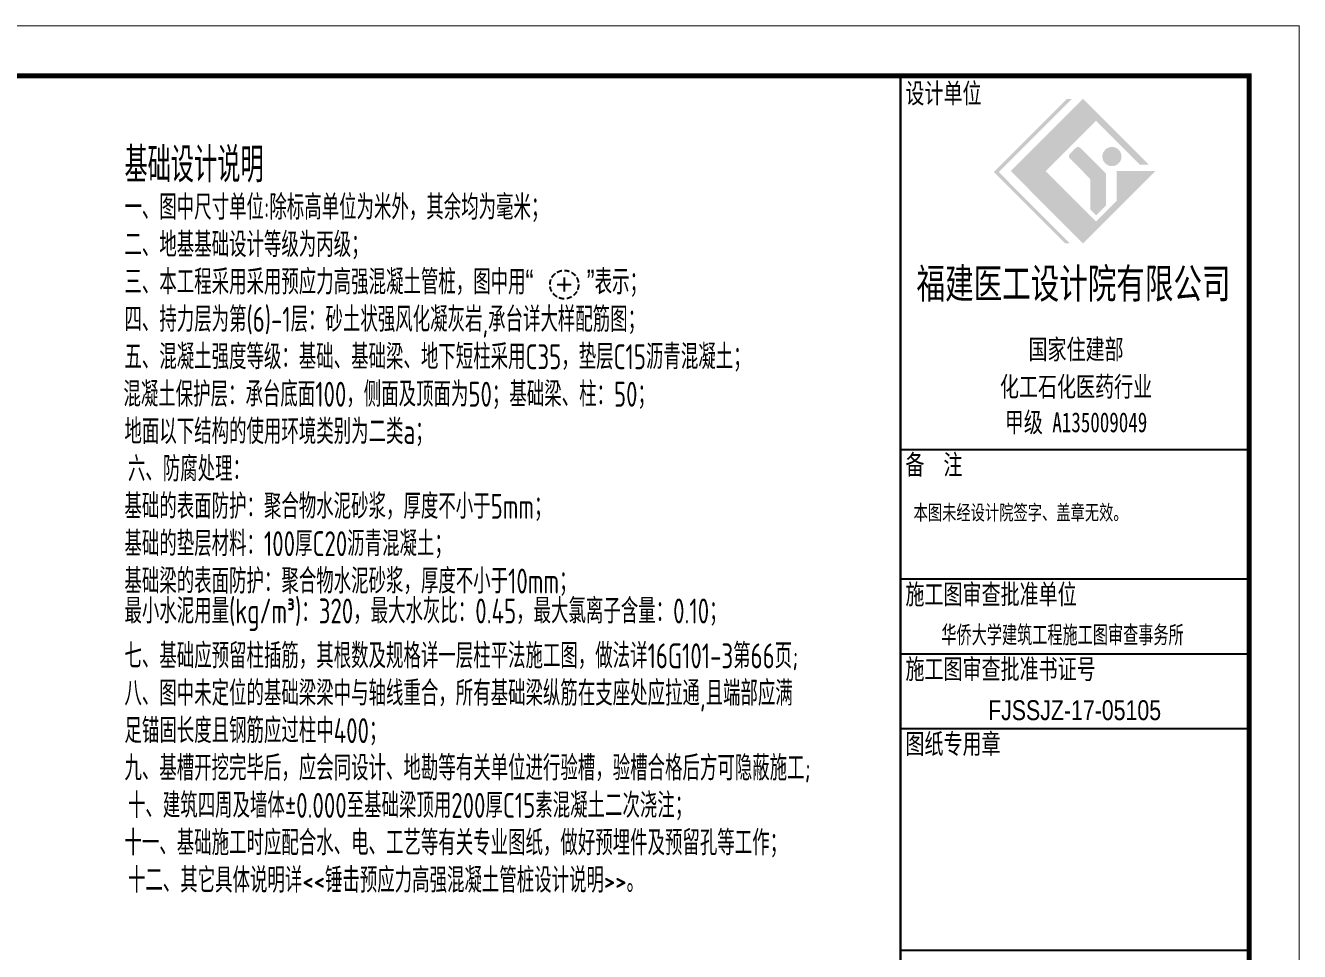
# Model space of a CAD drawing. Extents: x 287065 to 1473467, y 284802 to 344222.
# Drawn here: x 660385 to 685957, y 308245 to 326822 of the extents above; entities that cross this region are included whole.
import ezdxf
from ezdxf.enums import TextEntityAlignment as Align

# ---------------------------------------------------------------- set-up
doc = ezdxf.new("R2010")
doc.units = 0
doc.header["$LTSCALE"] = 1000
doc.linetypes.add('DASHED', pattern=[0.75, 0.5, -0.25])
for name, color, linetype in [('DIMENSION', 3, 'CONTINUOUS'), ('FRAME', 3, 'CONTINUOUS'), ('PILE_DASH', 9, 'DASHED'), ('TK', 211, 'CONTINUOUS'), ('审图中心证书', 7, 'CONTINUOUS')]:
    doc.layers.add(name, color=color, linetype=linetype)
doc.styles.add('_HZTXT', font='tq__rshz.shx', dxfattribs={"width": 0.8, "bigfont": 'tq__hzdc.shx'})
doc.styles.add('DXFS', font='txt.shx', dxfattribs={"width": 0.7, "bigfont": 'dxfs.shx'})
doc.styles.add('FRAME', font='simhei.ttf', dxfattribs={"width": 0.7})
doc.styles.add('TSSD_Dimension', font='tssdeng.shx', dxfattribs={"width": 0.7, "bigfont": 'hztxt.shx'})
doc.styles.add('黑体', font='simhei.ttf', dxfattribs={"width": 0.7})

# ---------------------------------------------------------------- blocks, each defined once
blk = doc.blocks.new('TK-A2+(1041X420)')
at = {"layer": 'FRAME'}
h = blk.add_hatch(color=256, dxfattribs=at)
h.paths.add_polyline_path([(628140, 346940), (629149, 347949), (630031, 347068), (630211, 347068), (628888, 348390), (627438, 346940), (628888, 345490), (630338, 346940), (629562, 346940), (629562, 346344), (629149, 345931)], flags=0)
edge = h.paths.add_edge_path(flags=0)
edge.add_arc((628966, 346752), 69.1, 0, 45, ccw=False)
edge.add_line((629036, 346752), (629036, 346169))
edge.add_line((629036, 346169), (629152, 346052))
edge.add_line((629152, 346052), (629351, 346251))
edge.add_line((629351, 346251), (629351, 346862))
edge.add_arc((629282, 346862), 69.1, 360, 405)
edge.add_line((629331, 346910), (628837, 347404))
edge.add_arc((628788, 347355), 69.1, 45, 135)
edge.add_line((628739, 347404), (628625, 347289))
edge.add_arc((628674, 347240), 69.1, 135, 225)
edge.add_line((628625, 347192), (629015, 346801))
edge = h.paths.add_edge_path(flags=0)
edge.add_arc((629468, 347233), 192, 0, 180)
edge.add_arc((629468, 347233), 192, 180, 360)
h.paths.add_polyline_path([(628529, 345490), (628627, 345490), (627195, 346922), (628664, 348390), (628566, 348390), (627097, 346922)], flags=0)
for p, q in [((632223, 341352), (625223, 341352)), ((632223, 338752), (625223, 338752)), ((632223, 337252), (625223, 337252)), ((632223, 335752), (625223, 335752)), ((632223, 331302), (625223, 331302))]:
    blk.add_line(p, q, dxfattribs=at)
for points in [[(529133, 349852, 20, 20, 0), (529133, 307852, 20, 20, 0), (633223, 307852, 20, 20, 0), (633223, 349852, 20, 20, 0)], [(531633, 348852, 100, 100, 0), (531633, 308852, 100, 100, 0), (632223, 308852, 100, 100, 0), (632223, 348852, 100, 100, 0)]]:
    blk.add_lwpolyline(points, format="xyseb", close=True, dxfattribs=at)
blk.add_lwpolyline([(625223, 348852, 50, 50, 0), (625223, 308852, 50, 50, 0)], format="xyseb", dxfattribs=at)
for s, insert, char_height, width, attachment_point, style in [('设计单位', (625323, 348702), 400, 2368.14, 1, 'FRAME'), ('福建医工设计院有限公司', (628697, 344653), 600, 9859.32, 5, 'FRAME'), ('国家住建部', (628747, 343343), 400, 2944.75, 5, 'FRAME'), ('化工石化医药行业', (628747, 342594), 400, 4781.36, 5, 'FRAME'), ('甲级 A135009049', (628747, 341880), 400, 4439.66, 5, 'FRAME'), ('备  注', (625323, 341252), 400, 1758.31, 1, 'FRAME'), ('本图未经设计院签字、盖章无效。', (625486, 339909), 300, 6524.24, 7, '黑体'), ('施工图审查批准单位', (625323, 338652), 400, 5412.54, 1, 'FRAME'), ('施工图审查批准书证号', (625323, 337152), 400, 6008.14, 1, 'FRAME'), ('图纸专用章', (625323, 335652), 400, 2928.14, 1, 'FRAME')]:
    blk.add_mtext(s, dxfattribs=dict(at, insert=insert, char_height=char_height, width=width, attachment_point=attachment_point, style=style))
at = {"layer": '审图中心证书', "style": '_HZTXT', "width": 0.8}
for s, p in [('华侨大学建筑工程施工图审查事务所', (626044, 337426)), ('FJSSJZ-17-05105', (626982, 335926))]:
    blk.add_text(s, height=400, dxfattribs=at).set_placement(p)

msp = doc.modelspace()

# ---------------------------------------------------------------- linework, layer by layer
at = {"layer": 'DIMENSION', "color": 4, "linetype": 'Continuous', "const_width": 42.857}
for points in [[(671199.137, 321480.824), (671199.137, 321766.538)], [(671056.28, 321623.681), (671341.995, 321623.681)]]:
    msp.add_lwpolyline(points, dxfattribs=at)
at = {"layer": 'PILE_DASH', "ltscale": 0.2}
msp.add_circle((671199.137, 321623.681), 285.714, dxfattribs=at)

# ---------------------------------------------------------------- block references
at = {"layer": 'TK'}
msp.add_blockref('TK-A2+(1041X420)', (52724.247, -23040.14), dxfattribs=at)

# ---------------------------------------------------------------- texts
at = {"layer": 'DIMENSION', "style": 'DXFS', "width": 0.7}
msp.add_text('基础设计说明', height=700, dxfattribs=at).set_placement((662371.422, 323675.721))
at = {"layer": 'DIMENSION', "linetype": 'Continuous', "style": 'TSSD_Dimension', "width": 0.7}
for s, p in [('一、图中尺寸单位:除标高单位为米外，其余均为毫米；', (662371.422, 322925.721)), ('二、地基基础设计等级为丙级；', (662371.422, 322175.721)), ('三、本工程采用采用预应力高强混凝土管桩，图中用“     ”表示；', (662371.422, 321425.721)), ('五、混凝土强度等级：基础、基础梁、地下短柱采用C35，垫层C15沥青混凝土；', (662371.422, 319925.721)), ('混凝土保护层：承台底面100，侧面及顶面为50；基础梁、柱：50；', (662350.587, 319173.95)), ('地面以下结构的使用环境类别为二类a；', (662371.422, 318425.721)), ('七、基础应预留柱插筋，其根数及规格详一层柱平法施工图，做法详16G101-3第66页;', (662371.422, 313925.721)), ('八、图中未定位的基础梁梁中与轴线重合，所有基础梁纵筋在支座处应拉通,且端部应满', (662371.422, 313175.721)), ('足锚固长度且钢筋应过柱中400；', (662371.422, 312425.721)), ('九、基槽开挖完毕后，应会同设计、地勘等有关单位进行验槽，验槽合格后方可隐蔽施工;', (662371.422, 311675.721)), ('十、建筑四周及墙体%%P0.000至基础梁顶用200厚C15素混凝土二次浇注；', (662441.248, 310925.721)), ('十一、基础施工时应配合水、电、工艺等有关专业图纸，做好预埋件及预留孔等工作；', (662371.422, 310175.721)), ('十二、其它具体说明详<<锤击预应力高强混凝土管桩设计说明>>。', (662441.248, 309425.721))]:
    msp.add_text(s, height=500, dxfattribs=at).set_placement(p)
at = {"layer": 'DIMENSION', "color": 6, "linetype": 'Continuous', "style": 'TSSD_Dimension', "width": 0.7}
for s, p in [('四、持力层为第(6)-1层：砂土状强风化凝灰岩,承台详大样配筋图；', (662371.422, 320675.721)), ('六、防腐处理：', (662441.248, 317675.721)), ('基础的表面防护：聚合物水泥砂浆，厚度不小于5mm；', (662371.422, 316925.721)), ('基础的垫层材料：100厚C20沥青混凝土；', (662371.422, 316175.721)), ('基础梁的表面防护：聚合物水泥砂浆，厚度不小于10mm；', (662371.422, 315425.721))]:
    msp.add_text(s, height=500, dxfattribs=at).set_placement(p)
msp.add_text('最小水泥用量(kg/m%%1403%%141)：320，最大水灰比：0.45，最大氯离子含量：0.10；', height=500, dxfattribs=at).set_placement((662371.422, 314675.721), align=Align.BOTTOM_LEFT)

doc.saveas('drawing.dxf')
